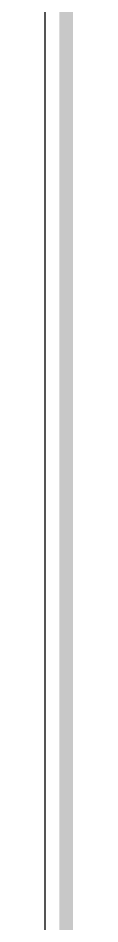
# Model space of a CAD drawing. Header units: inches. Extents: x -11 to 5428, y 0 to 5423.
# Drawn here: x 343.61 to 344.13, y 24.62 to 41.25 of the extents above; entities that cross this region are included whole.
import ezdxf

# ---------------------------------------------------------------- set-up
doc = ezdxf.new("R2010")
doc.units = ezdxf.units.IN
for name, color, linetype in [('Board Outline', 216, 'Continuous'), ('Bottom Layer', 5, 'Continuous'), ('GND', 16, 'Continuous'), ('PWR', 76, 'Continuous'), ('Top Layer', 1, 'Continuous')]:
    doc.layers.add(name, color=color, linetype=linetype)

msp = doc.modelspace()

# ---------------------------------------------------------------- linework, layer by layer
at = {"layer": 'Board Outline'}
msp.add_lwpolyline([(344, 0, 0.254, 0.254, 0), (344, 110, 0.254, 0.254, 0)], format="xyseb", dxfattribs=at)
at = {"layer": 'Bottom Layer'}
msp.add_line((343.612, 100.285), (343.612, 9.715), dxfattribs=at)
at = {"layer": 'GND'}
msp.add_line((343.612, 97.629), (343.612, 10.585), dxfattribs=at)
at = {"layer": 'PWR'}
msp.add_line((343.612, 73.158), (343.612, 0.388), dxfattribs=at)
at = {"layer": 'Top Layer'}
msp.add_line((343.612, 50.217), (343.612, 9.715), dxfattribs=at)

doc.saveas('drawing.dxf')
